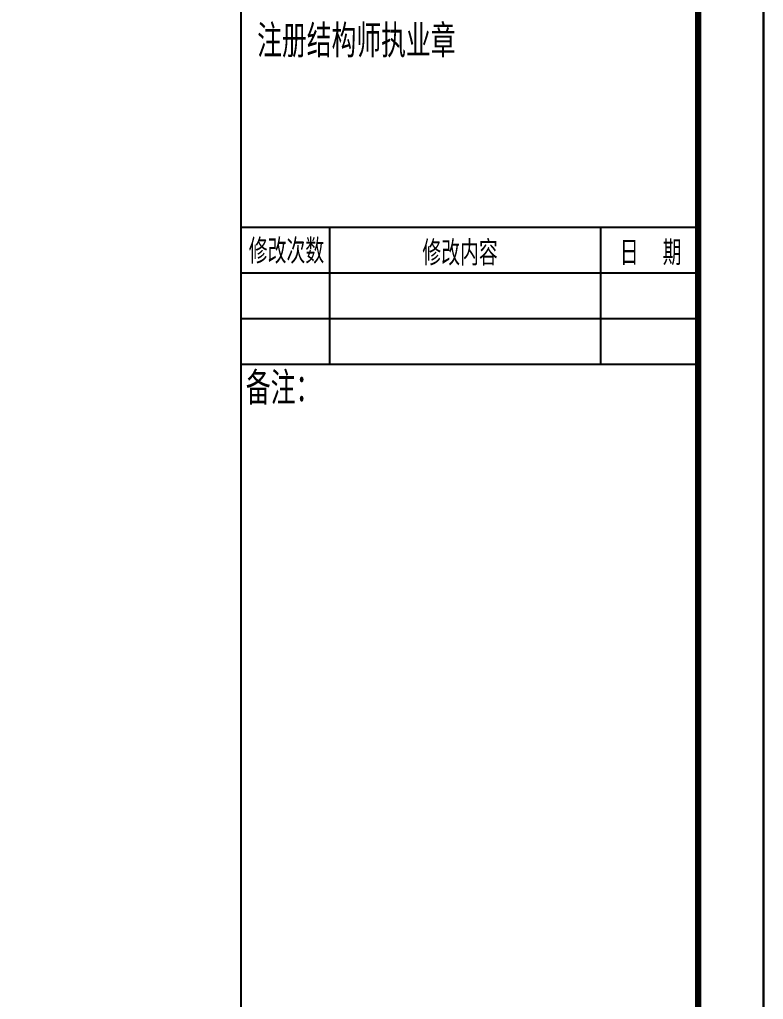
# Model space of a CAD drawing. Extents: x 580289 to 1106878, y -144605 to 78052.
# Drawn here: x 733089 to 744486, y -114905 to -99893 of the extents above; entities that cross this region are included whole.
import ezdxf
from ezdxf.enums import TextEntityAlignment as Align

# ---------------------------------------------------------------- set-up
doc = ezdxf.new("R2010")
doc.units = 0
doc.header["$LTSCALE"] = 100
doc.layers.add('T图框', color=7, linetype='CONTINUOUS')
doc.layers.add('图框', color=254, linetype='CONTINUOUS')
doc.styles.add('HZTXT2', font='tssdeng.shx', dxfattribs={"width": 0.7, "bigfont": 'tssdchn.shx'})

# ---------------------------------------------------------------- blocks, each defined once
blk = doc.blocks.new('A$C72C84CBD')
at = {"layer": '图框', "color": 0}
for p, q in [((76100, 1000), (76100, 58400)), ((76100, 41532), (83100, 41532)), ((77453, 41532), (77453, 39432)), ((81606, 41532), (81606, 39432)), ((76100, 40832), (83100, 40832)), ((76100, 40132), (83100, 40132)), ((76100, 39432), (83100, 39432))]:
    blk.add_line(p, q, dxfattribs=at)
for points in [[(0, 0), (0, 59400), (84100, 59400), (84100, 0)], [(0, 0), (84100, 0), (84100, 59400), (0, 59400)]]:
    blk.add_lwpolyline(points, close=True, dxfattribs=at)
at = {"layer": '图框', "color": 0, "const_width": 100}
blk.add_lwpolyline([(2500, 1000), (83100, 1000), (83100, 58400), (2500, 58400)], close=True, dxfattribs=at)
at = {"layer": '图框', "color": 0, "style": 'HZTXT2', "width": 0.8}
for s, height, p in [('注册结构师执业章', 500, (77863, 44409)), ('修改次数', 380, (76792, 41181)), ('修改内容', 380, (79452, 41154)), ('日  期', 380, (82372, 41154)), ('备注：', 500, (76740, 39089))]:
    blk.add_text(s, height=height, dxfattribs=at).set_placement(p, align=Align.MIDDLE)
blk = doc.blocks.new('图框')
at = {"layer": 'T图框', "color": 4}
blk.add_blockref('A$C72C84CBD', (602717, 102744), dxfattribs=at)

msp = doc.modelspace()

# ---------------------------------------------------------------- block references
at = {"layer": 'T图框'}
msp.add_blockref('图框', (57669.1, -247348), dxfattribs=at)

doc.saveas('drawing.dxf')
